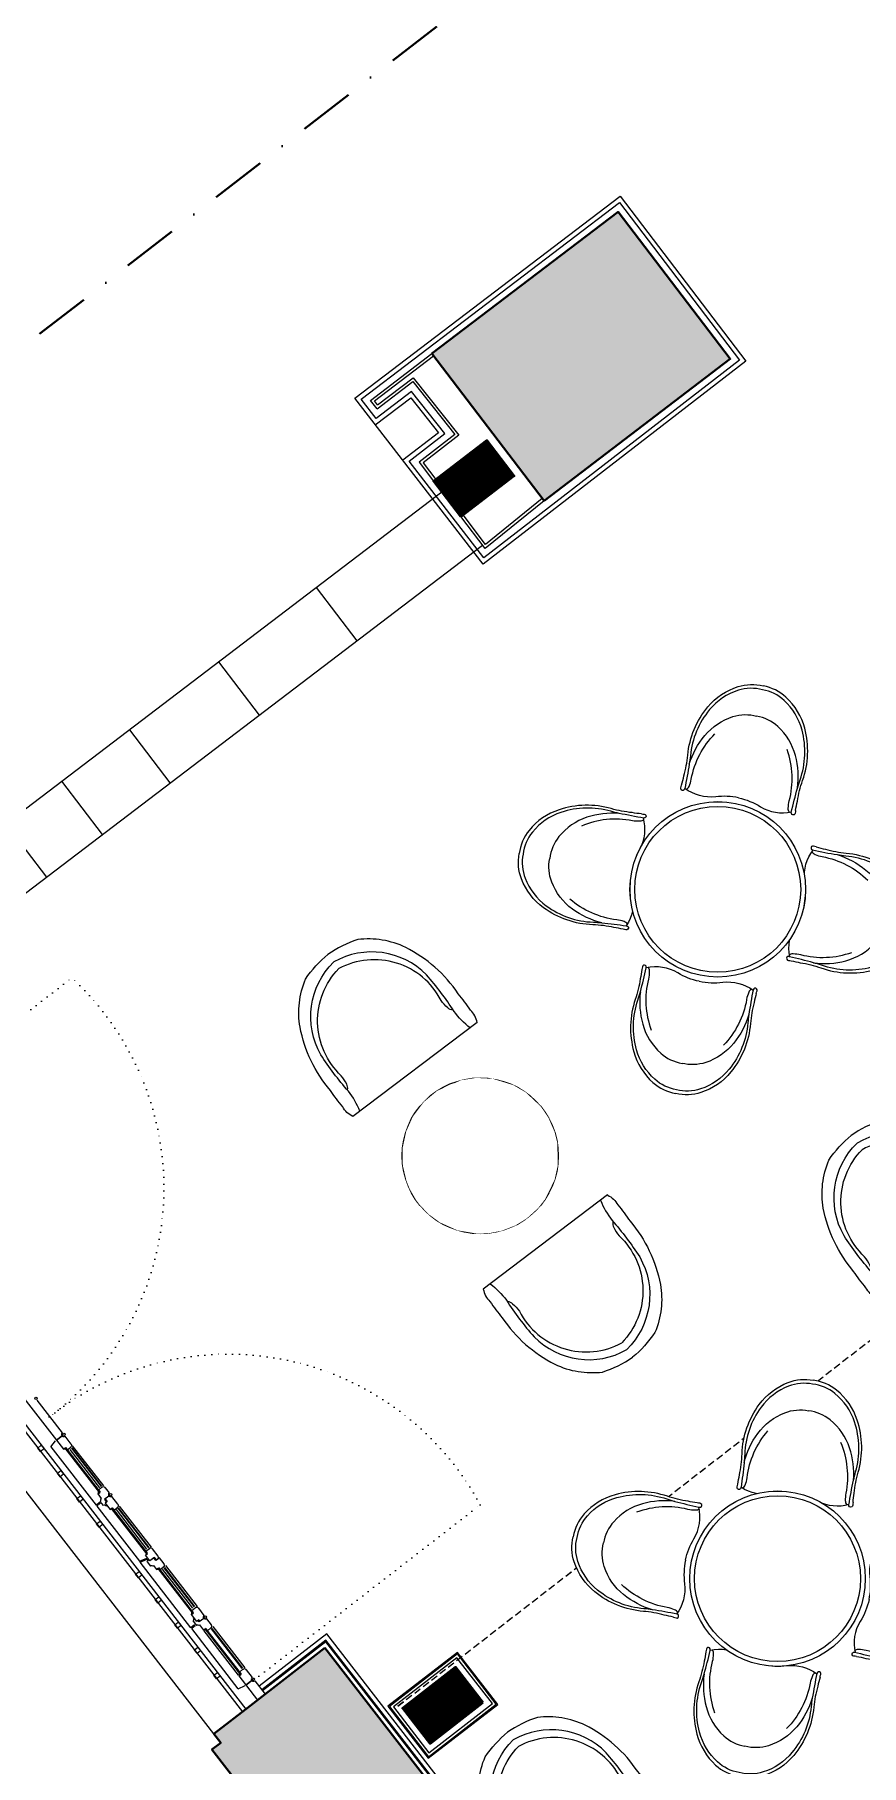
# Model space of a CAD drawing. Header units: millimetres. Extents: x 8884 to 18446, y 10737 to 16556.
# Drawn here: x 10614 to 10985, y 13784 to 14561 of the extents above; entities that cross this region are included whole.
import ezdxf

# ---------------------------------------------------------------- set-up
doc = ezdxf.new("R2010")
doc.units = ezdxf.units.MM
doc.set_wipeout_variables(frame=1)
for name, pattern in [('ACAD_ISO07W100', [3, 0, -3]), ('DASHDOT2', [0.5, 0.25, -0.125, 0, -0.125]), ('DUZ', [0]), ('HIDDEN', [0.375, 0.25, -0.125]), ('HIDDEN2', [4.7625, 3.175, -1.5875])]:
    doc.linetypes.add(name, pattern=pattern)
for name, color, linetype, lineweight in [('Bina', 7, 'Continuous', 9), ('FURNITURE (3RDF)', 43, 'Continuous', 20), ('GYPSUM BOARD (3RDF)', 97, 'Continuous', 20), ('HIDDEN (3RDF)', 145, 'HIDDEN', 13), ('kolon', 212, 'Continuous', 50), ('METAL (3RDF)', 252, 'Continuous', 15), ('ozgun_duvar', 251, 'DUZ', 9), ('PLASTER (3RDF)', 251, 'Continuous', 13), ('t_grns_018', 152, 'Continuous', 18), ('TRS-DVR-OZGN', 192, 'Continuous', 40), ('TRS-GRN-0.00', 221, 'Continuous', 0), ('TRS-GRN-0.05', 191, 'Continuous', 5), ('TRS-GRN-0.09', 197, 'Continuous', 9), ('TRS-GRN-0.13', 153, 'Continuous', 13), ('TRS-GRN-0.25', 54, 'Continuous', 25), ('TRS-ISR-ACLS', 53, 'ACAD_ISO07W100', 20), ('TRS-ISR-KST', 185, 'DASHDOT2', 40), ('TRS_TRM_TASIYICI', 226, 'DUZ', 9), ('TUGLA DUVAR (3RDF)', 26, 'Continuous', 13), ('WALL (3RDF)', 255, 'Continuous', 35), ('WALLPAPER (3RDF)', 63, 'Continuous', 13), ('WOOD (3RDF)', 45, 'Continuous', 15)]:
    doc.layers.add(name, color=color, linetype=linetype, lineweight=lineweight)
pattern_1 = [(45.60976326, (-107582.08845, -11156.5024), (-0.08932398658, 0.08744269793), [])]

# ---------------------------------------------------------------- blocks, each defined once
blk = doc.blocks.new('KESİT ÇİZ')
at = {"layer": 'TRS-ISR-KST', "ltscale": 100}
blk.add_lwpolyline([(112917.63, 54696.31), (114203.42, 55692.51)], dxfattribs=at)
blk = doc.blocks.new('A$C0BD3362B')
at = {"layer": 'HIDDEN (3RDF)', "color": 251, "linetype": 'HIDDEN2'}
blk.add_line((-134.75, -450.4, 33.18), (-453.75, -697.55, 33.18), dxfattribs=at)
blk = doc.blocks.new('FHFDH')
at = {"layer": 'METAL (3RDF)'}
for p, q in [((139319.44, -16673.9, 33.18), (139623.78, -16442.13, 33.18)), ((139337.66, -16697.82, 33.18), (139618.13, -16484.23, 33.18)), ((139543.54, -16503.24, 33.18), (139561.76, -16527.16, 33.18)), ((139499.68, -16536.64, 33.18), (139517.89, -16560.56, 33.18)), ((139459.67, -16567.1, 33.18), (139477.89, -16591.02, 33.18)), ((139429.25, -16590.27, 33.18), (139447.47, -16614.19, 33.18)), ((139404.2, -16609.35, 33.18), (139422.42, -16633.27, 33.18)), ((139388.74, -16621.12, 33.18), (139406.96, -16645.04, 33.18)), ((139378.29, -16629.08, 33.18), (139396.51, -16653, 33.18)), ((139365.38, -16638.91, 33.18), (139383.6, -16662.83, 33.18)), ((139370.11, -16635.31, 33.18), (139388.32, -16659.23, 33.18)), ((139355.06, -16646.77, 33.18), (139373.27, -16670.7, 33.18)), ((139357.97, -16644.55, 33.18), (139376.19, -16668.48, 33.18)), ((139361.21, -16642.09, 33.18), (139379.43, -16666.01, 33.18)), ((139352.78, -16648.51, 33.18), (139370.99, -16672.43, 33.18))]:
    blk.add_line(p, q, dxfattribs=at)
blk = doc.blocks.new('DZRYGHDEY')
blk.add_wipeout([(-34.99, 0.09), (35, 0), (35.94, 3.11), (36.02, 8.03), (36.04, 18.45), (35.69, 25.5), (33.84, 35.34), (29.71, 46.29), (25.47, 52.8), (19.63, 58.65), (14.69, 62.04), (4.38, 64.44), (0, 64.82), (-10.26, 63.34), (-14.69, 62.04), (-20.89, 57.59), (-27.46, 50.1), (-33.25, 37.35), (-35.4, 27.8), (-36.03, 17.53), (-36.02, 8.26), (-35.94, 3.11)])
at = {"linetype": 'ByBlock'}
blk.add_line((35, 0), (-35, 0), dxfattribs=at)
for points in [[(-35, 0, -0.003941), (-34.99, 0.09, -0.153898), (-35.95, 6.29, -0.023835), (-35.95, 15.46, -0.127945), (-29.71, 46.29, -0.143435), (-14.69, 62.04, -0.071117), (0, 64.82)], [(35, 0, 0.003941), (34.99, 0.09, 0.153898), (35.95, 6.29, 0.023835), (35.95, 15.46, 0.127945), (29.71, 46.29, 0.143435), (14.69, 62.04, 0.071117), (0, 64.82)], [(-31.03, 0, 0.074092), (-29.71, 10.33, -0.038875), (-29.71, 30.84, -0.340671), (0, 60.54)], [(-29.61, 11.04, 0.173618), (-28.43, 13.25, 0.0594), (-28.05, 17.76, -0.419281), (0, 56.79)], [(31.03, 0, -0.074092), (29.71, 10.33, 0.038875), (29.71, 30.84, 0.340671), (0, 60.54)], [(29.61, 11.04, -0.173618), (28.43, 13.25, -0.0594), (28.05, 17.76, 0.419281), (0, 56.79)]]:
    blk.add_lwpolyline(points, format="xyb", dxfattribs=at)
blk = doc.blocks.new('02CH600A')
at = {"linetype": 'ByBlock'}
blk.add_wipeout([(29.4, -80.3), (58.2, -76.6), (98.6, -66.9), (124.7, -58.5), (166.5, -50.8), (214.9, -51.8), (240.6, -56.6), (278.4, -68.1), (280.6, -60.7), (284.5, -57.7), (288.5, -56.8), (294.1, -58.5), (297.8, -62.9), (298.6, -68.4), (297.8, -79.9), (295.4, -166), (299.9, -238.5), (303.2, -293.6), (296.2, -373.3), (278.7, -440.6), (247.9, -510.3), (252.9, -500.9), (228, -541.7), (193.2, -582.7), (152.4, -617.4), (105.4, -645.2), (64.7, -659.3), (28, -665.3), (-46.6, -663), (-107.8, -644), (-135.6, -628.7), (-198.6, -577.2), (-224.3, -546.7), (-241.5, -521.2), (-272.5, -457.5), (-289, -406.1), (-299, -355.1), (-303.2, -287.6), (-298, -220.8), (-295.4, -166), (-296.5, -110.1), (-298.7, -67), (-296.2, -60.3), (-288.5, -56.8), (-285.5, -57.3), (-279.6, -62.1), (-278.5, -69.7), (-262.8, -63.2), (-235.9, -55.2), (-217, -51.9), (-191.8, -50), (-174.3, -50.5), (-141.7, -55.3), (-114.1, -63.4), (-84.5, -71.8), (-41.8, -79.2), (9.8, -81.3), (37.9, -79.5), (70.3, -74.3)], dxfattribs=at).dxf.layer = 'FURNITURE (3RDF)'
at = {"layer": 'FURNITURE (3RDF)', "linetype": 'ByBlock'}
for points in [[(-297.8, -82.1, -0.024434), (-296.5, -130.3, -0.045583), (-299.9, -238.5, 0.150789), (-252.9, -500.9, 0.143435), (-125, -635, 0.142303), (0, -665.9, 2.98005)], [(-297.8, -82.1, 0.041491), (-298.6, -68.4, -1.061979), (-278.4, -66.8, -0.012356)], [(-278.4, -66.8, -0.012356), (-282.5, -195.2, -0.019162), (-286.2, -238.5, 0.150789), (-241.3, -489, 0.143435), (-119.3, -616.9, 0.142303), (0, -646.3, 2.98005)], [(-278.4, -66.8, -0.012356), (-282.5, -195.2, -0.019162), (-286.2, -238.5, 0.150789), (-241.3, -489, 0.143435), (-119.3, -616.9, 0.142303), (0, -646.3, 2.98005)], [(0, -81.4, -0.085902), (-119.7, -61.5, 0.192758), (-278.5, -69.7, 5.046208)], [(-269.1, -65.6, -0.173618), (-259, -84.4, -0.0594), (-255.8, -122.8, 0.149572), (-188.3, -375.2, -1.755029)], [(-269.1, -65.6, -0.173618), (-259, -84.4, -0.0594), (-255.8, -122.8, 0.149572), (-188.3, -375.2, -1.755029)], [(0, -81.4, 0.08954), (114.7, -61.5, -0.18606), (278.5, -69.5, -5.046208)], [(0, -646.3, 0.142303), (119.3, -616.9, 0.143435), (241.3, -489, 0.150789), (286.2, -238.5, -0.019162), (282.5, -195.2, -0.012092), (278.5, -69.5, -1.061979)], [(0, -646.3, 0.142303), (119.3, -616.9, 0.143435), (241.3, -489, 0.150789), (286.2, -238.5, -0.019162), (282.5, -195.2, -0.012092), (278.5, -69.5, -1.061979)], [(297.8, -82.1, 0.024434), (296.5, -130.3, 0.045583), (299.9, -238.5, -0.150789), (252.9, -500.9, -0.143435), (125, -635, -0.142303), (0, -665.9, -2.98005)], [(269.1, -65.6, 0.173618), (259, -84.4, 0.0594), (255.8, -122.8, -0.149572), (188.3, -375.2, 1.755029)], [(269.1, -65.6, 0.173618), (259, -84.4, 0.0594), (255.8, -122.8, -0.149572), (188.3, -375.2, 1.755029)], [(278.5, -69.5, -0.000264), (278.4, -66.8, -1.061979), (298.6, -68.4, 0.041491), (297.8, -82.1, -0.121238)], [(-282.5, -195.2, 0.098813), (-236.8, -354.4, 0.143435), (-117.1, -480, 0.142303), (0, -508.9, 2.98005)], [(-282.5, -195.2, 0.098813), (-236.8, -354.4, 0.143435), (-117.1, -480, 0.142303), (0, -508.9, 2.98005)], [(282.5, -195.2, -0.098813), (236.8, -354.4, -0.143435), (117.1, -480, -0.142303), (0, -508.9, -2.98005)], [(282.5, -195.2, -0.098813), (236.8, -354.4, -0.143435), (117.1, -480, -0.142303), (0, -508.9, -2.98005)]]:
    blk.add_lwpolyline(points, format="xyb", dxfattribs=at)
blk = doc.blocks.new('ASRGTATG')
blk.add_wipeout([(16470.63, 455.19), (16473.29, 466.04), (16476.8, 472.77), (16481.62, 478.8), (16485.21, 482.05), (16494.24, 487.48), (16498.05, 488.89), (16505.71, 490.47), (16512.56, 490.59), (16520.73, 489.14), (16530.32, 485.09), (16536.5, 480.26), (16544, 470.85), (16546.15, 466.48), (16547.99, 460.98), (16549, 455.22), (16548.97, 447.13), (16546.26, 436.39), (16542.34, 429.12), (16538.94, 424.8), (16534.87, 420.93), (16527.61, 416.18), (16522.54, 414.04), (16514.65, 412.23), (16508.6, 412.08), (16500.06, 413.15), (16494.9, 414.86), (16488.7, 418.06), (16485.19, 420.58), (16483.22, 422.27), (16480.28, 425.25), (16475.56, 431.87), (16471.91, 440.62), (16471.17, 443.71), (16470.54, 448.38), (16470.45, 452.38), (16470.67, 455.66)]).dxf.layer = 'FURNITURE (3RDF)'
at = {"layer": 'FURNITURE (3RDF)'}
for radius in [39.38, 37.23]:
    blk.add_circle((16509.81, 451.31), radius, dxfattribs=at)
blk = doc.blocks.new('DFHDHS')
at = {"layer": 'FURNITURE (3RDF)'}
for p, xscale, yscale, zscale, rotation in [((16516.69, 482.44), 0.08800000000069401, 0.08800000000069401, 0.08800000000069401, 171.0165364036968), ((16475.55, 458.16), -0.08800000000069401, 0.08800000000069401, 0.08800000000069401, 258.2099053011472), ((16543.87, 443.49), 0.08800000000069401, 0.08800000000069401, 0.08800000000069401, 77.5499511911106), ((16504.84, 419.81), -0.08800000000069401, 0.0879999999997381, 0.08800000000000001, 347.5499511911106)]:
    blk.add_blockref('02CH600A', p, dxfattribs=dict(at, xscale=xscale, yscale=yscale, zscale=zscale, rotation=rotation))
blk.add_blockref('ASRGTATG', (0, 0), dxfattribs=at)

msp = doc.modelspace()

# ---------------------------------------------------------------- hatches: boundary and pattern name
at = {"layer": 'ozgun_duvar'}
h = msp.add_hatch(dxfattribs=at)
h.set_pattern_fill('DOTS', color=256, scale=0.4, style=0)
h.set_pattern_definition([(0, (20194.212, 7839.2461), (0.3175, 0.635), [0, -0.635])])
h.paths.add_polyline_path([(10875.71, 14481.04), (10925.99, 14415), (10842.46, 14351.39), (10792.17, 14417.42)])
h = msp.add_hatch(dxfattribs=at)
h.set_pattern_fill('DOTS', color=256, scale=0.4, style=0)
h.set_pattern_definition([(0, (19999.1183, 8091.67544), (0.3175, 0.635), [0, -0.635])])
h.paths.add_polyline_path([(10701.49, 13803.39), (10694.38, 13797.88), (10697.44, 13793.93), (10693.49, 13790.87), (10742.18, 13728.02), (10746.13, 13731.08), (10749.19, 13727.13), (10756.3, 13732.64), (10765.41, 13739.69), (10799, 13765.72), (10744.16, 13836.46), (10710.59, 13810.45)])
at = {"layer": 'TRS_TRM_TASIYICI'}
h = msp.add_hatch(dxfattribs=at)
h.set_pattern_fill('ANSI31', color=256, angle=0.60976)
h.set_pattern_definition(pattern_1)
h.paths.add_polyline_path([(10805.11, 14344.31), (10828.98, 14362.49), (10816.86, 14378.4), (10792.99, 14360.23)])
h = msp.add_hatch(dxfattribs=at)
h.set_pattern_fill('ANSI31', color=256, angle=0.60976)
h.set_pattern_definition(pattern_1)
h.paths.add_polyline_path([(10815.06, 13812), (10802.81, 13827.81), (10779.1, 13809.44), (10791.35, 13793.63)])

# ---------------------------------------------------------------- linework, layer by layer
at = {"layer": 'GYPSUM BOARD (3RDF)'}
msp.add_line((10786.4, 14368.63, 33.18), (10792.87, 14360.13, 33.18), dxfattribs=at)
at = {"layer": 'GYPSUM BOARD (3RDF)', "elevation": 33.18}
for points in [[(10767.56, 14392.65), (10764.6, 14396.43), (10792.17, 14417.42)], [(10767.79, 14394.39), (10766.37, 14396.2), (10792.93, 14416.43)], [(10767.56, 14392.65), (10783.57, 14404.84), (10802.43, 14381.04), (10786.4, 14368.63)], [(10767.79, 14394.39), (10783.78, 14406.58), (10804.2, 14380.82), (10788.16, 14368.41), (10793.88, 14360.9)]]:
    msp.add_lwpolyline(points, dxfattribs=at)
at = {"layer": 'GYPSUM BOARD (3RDF)'}
for points in [[(10842.46, 14351.39), (10816.02, 14329.99), (10805.11, 14344.31)], [(10841.67, 14352.36), (10816.24, 14331.77), (10806.11, 14345.07)]]:
    msp.add_lwpolyline(points, dxfattribs=at)
for points in [[(10821.03, 13811.25), (10803.57, 13833.77), (10773.14, 13810.2), (10790.59, 13787.67)], [(10819.27, 13811.47), (10803.35, 13832.02), (10774.89, 13809.97), (10790.81, 13789.42)]]:
    msp.add_lwpolyline(points, close=True, dxfattribs=at)
at = {"layer": 'HIDDEN (3RDF)', "color": 251, "linetype": 'HIDDEN2'}
msp.add_line((11095.65, 14057.23, 33.18), (10776.65, 13810.07, 33.18), dxfattribs=at)
at = {"layer": 'kolon', "elevation": 33.18}
msp.add_lwpolyline([(10805.11, 14344.31), (10828.98, 14362.49), (10816.86, 14378.4), (10792.99, 14360.23)], close=True, dxfattribs=at)
at = {"layer": 'kolon'}
msp.add_lwpolyline([(10815.06, 13812), (10802.81, 13827.81), (10779.1, 13809.44), (10791.35, 13793.63)], close=True, dxfattribs=at)
at = {"layer": 'PLASTER (3RDF)'}
msp.add_lwpolyline([(10773.42, 13743.37), (10801.8, 13765.36), (10744.54, 13839.27), (10716.16, 13817.28)], dxfattribs=at)
at = {"layer": 't_grns_018'}
msp.add_line((10694.38, 13797.88), (10500.84, 14047.68), dxfattribs=at)
at = {"layer": 'TRS-DVR-OZGN'}
for p, q in [((10710.6, 13810.44), (10744.18, 13836.46)), ((10744.18, 13836.46), (10799, 13765.72)), ((10694.38, 13797.88), (10710.6, 13810.44))]:
    msp.add_line(p, q, dxfattribs=at)
at = {"layer": 'TRS-DVR-OZGN', "elevation": 33.18}
msp.add_lwpolyline([(10792.17, 14417.42), (10842.46, 14351.39), (10925.99, 14415), (10875.71, 14481.04)], close=True, dxfattribs=at)
at = {"layer": 'TRS-DVR-OZGN'}
msp.add_lwpolyline([(10694.38, 13797.88), (10697.44, 13793.93), (10693.49, 13790.87), (10742.18, 13728.02), (10746.13, 13731.08), (10749.19, 13727.13)], dxfattribs=at)
at = {"layer": 'TRS-GRN-0.00'}
for p, q in [((10513.57, 14057.54), (10707.11, 13807.74)), ((10515.15, 14058.76), (10708.69, 13808.97))]:
    msp.add_line(p, q, dxfattribs=at)
at = {"layer": 'TRS-GRN-0.05'}
for p, q in [((10627.44, 13926.16), (10643, 13906.08)), ((10627.76, 13926.4), (10643.32, 13906.33)), ((10664.25, 13878.65), (10648.39, 13899.12)), ((10664.25, 13878.65), (10648.39, 13899.12)), ((10648.39, 13899.12), (10664.13, 13878.81)), ((10664.57, 13878.89), (10648.71, 13899.37)), ((10664.57, 13878.89), (10648.71, 13899.37)), ((10648.71, 13899.37), (10664.45, 13879.05)), ((10669.28, 13872.17), (10668.64, 13871.68)), ((10669.28, 13872.17), (10668.64, 13871.68)), ((10684.88, 13852.02), (10669.28, 13872.17)), ((10685.2, 13852.27), (10669.59, 13872.41)), ((10690.65, 13845.23), (10690.33, 13844.99)), ((10690.33, 13844.99), (10706.29, 13824.4)), ((10690.65, 13845.23), (10706.6, 13824.64)), ((10706.6, 13824.64), (10706.29, 13824.4))]:
    msp.add_line(p, q, dxfattribs=at)
at = {"layer": 'TRS-GRN-0.09'}
for p, q in [((10630.44, 13926.21), (10643.8, 13908.97)), ((10630.62, 13926.34), (10643.97, 13909.11)), ((10665.11, 13881.46), (10651.39, 13899.17)), ((10665.29, 13881.6), (10651.57, 13899.31)), ((10685.68, 13854.92), (10672.09, 13872.45)), ((10685.86, 13855.05), (10672.27, 13872.59)), ((10707.08, 13827.29), (10693.33, 13845.03)), ((10707.26, 13827.43), (10693.51, 13845.17))]:
    msp.add_line(p, q, dxfattribs=at)
for points in [[(10615.33, 13926.2), (10616.91, 13927.42), (10618.13, 13925.84), (10616.55, 13924.62)], [(10624.11, 13914.87), (10625.69, 13916.09), (10626.91, 13914.51), (10625.33, 13913.29)], [(10632.89, 13903.54), (10634.47, 13904.76), (10635.69, 13903.18), (10634.11, 13901.95)], [(10641.66, 13892.21), (10643.25, 13893.43), (10644.47, 13891.85), (10642.89, 13890.62)], [(10659.22, 13869.54), (10660.8, 13870.77), (10662.03, 13869.19), (10660.45, 13867.96)], [(10668, 13858.21), (10669.58, 13859.44), (10670.81, 13857.86), (10669.23, 13856.63)], [(10676.78, 13846.88), (10678.36, 13848.11), (10679.59, 13846.53), (10678, 13845.3)], [(10685.56, 13835.55), (10687.14, 13836.78), (10688.36, 13835.2), (10686.78, 13833.97)], [(10694.34, 13824.22), (10695.92, 13825.45), (10697.14, 13823.87), (10695.56, 13822.64)]]:
    msp.add_lwpolyline(points, close=True, dxfattribs=at)
for centre, start, end in [((10627.23, 13924.48), 56.05394, 109.48112), ((10641.32, 13906.29), 326.05394, 19.48112), ((10648.18, 13897.45), 56.05394, 109.48112), ((10669.06, 13870.49), 56.05394, 109.48112), ((10683.21, 13852.24), 326.05394, 19.48112), ((10690.12, 13843.31), 56.05394, 109.48112), ((10704.61, 13824.61), 326.05394, 19.48112)]:
    msp.add_arc(centre, 1.26, start, end, dxfattribs=at)
at = {"layer": 'TRS-GRN-0.13'}
for p, q in [((10644.89, 13909.19), (10630.93, 13927.21)), ((10651.87, 13900.18), (10666.21, 13881.68)), ((10672.58, 13873.46), (10686.77, 13855.13)), ((10705.35, 13824.3), (10690.01, 13844.1)), ((10693.82, 13846.04), (10708.18, 13827.51))]:
    msp.add_line(p, q, dxfattribs=at)
at = {"layer": 'TRS-GRN-0.25'}
for p, q in [((10621.16, 13926.77), (10623.29, 13929.39)), ((10621.16, 13926.77), (10641.45, 13900.58)), ((10627.76, 13926.4), (10628.56, 13925.38)), ((10629.65, 13925.59), (10643.01, 13908.36)), ((10643.07, 13901.83), (10641.45, 13900.58)), ((10643.37, 13901.44), (10641.75, 13900.18)), ((10641.75, 13900.18), (10660.98, 13875.37)), ((10643.5, 13903.31), (10643.9, 13903.61)), ((10645.89, 13900.22), (10646.29, 13900.53)), ((10664.32, 13880.85), (10650.6, 13898.56)), ((10660.98, 13875.37), (10664.19, 13876.84)), ((10661.29, 13874.96), (10664.39, 13876.39)), ((10684.06, 13845.57), (10661.29, 13874.96)), ((10667.7, 13877.14), (10665.64, 13875.55)), ((10668.62, 13875.96), (10667.7, 13877.14)), ((10666.9, 13873.11), (10667.3, 13873.42)), ((10669.59, 13872.41), (10670.2, 13871.62)), ((10684.89, 13854.3), (10671.3, 13871.84)), ((10685.68, 13846.83), (10684.06, 13845.57)), ((10685.99, 13846.43), (10684.37, 13845.17)), ((10705.3, 13818.16), (10684.37, 13845.17)), ((10685.14, 13849.57), (10685.54, 13849.87)), ((10687.53, 13846.48), (10687.93, 13846.79)), ((10714.03, 13813.1), (10705.65, 13823.91)), ((10706.6, 13824.64), (10705.81, 13825.67)), ((10705.3, 13818.16), (10708.38, 13819.57))]:
    msp.add_line(p, q, dxfattribs=at)
for points in [[(10608.01, 13949.94), (10626.81, 13925.67), (10627.76, 13926.4)], [(10626.25, 13931.69), (10623.69, 13929.7)], [(10644.84, 13900.36), (10643.37, 13902.26)], [(10664.38, 13875.14), (10665.85, 13873.24)], [(10667.3, 13873.42), (10668.64, 13871.68), (10669.59, 13872.41)], [(10685.01, 13848.51), (10686.48, 13846.62)], [(10705.65, 13823.91), (10706.6, 13824.64)], [(10711.34, 13821.87), (10708.78, 13819.88)]]:
    msp.add_lwpolyline(points, dxfattribs=at)
for points in [[(10623.69, 13929.7), (10626.25, 13931.69, -0.414213), (10626.43, 13933.09), (10615.1, 13947.72)], [(10628.56, 13925.38), (10630.14, 13926.6, -0.873843), (10630.28, 13926.74, 0.095094), (10630.32, 13926.74, 0.396063), (10630.45, 13927.83, 0.095094), (10630.42, 13927.83, -0.873843), (10630.32, 13928), (10627.62, 13931.48)], [(10643.9, 13903.61), (10642.37, 13905.59), (10643.32, 13906.33), (10642.52, 13907.35), (10644.1, 13908.58, 0.873843), (10644.27, 13908.68, -0.095094), (10644.28, 13908.72, -0.396063), (10645.37, 13908.58, -0.095094), (10645.36, 13908.54, 0.873843), (10645.51, 13908.4), (10647.34, 13906.03, 0.400158), (10647.2, 13904.65), (10645.19, 13903.09), (10646.11, 13901.91), (10645.55, 13901.48)], [(10669.09, 13876.33), (10668.62, 13875.96), (10667.7, 13877.14), (10665.64, 13875.55), (10663.62, 13878.16), (10664.57, 13878.89), (10663.83, 13879.84), (10665.42, 13881.07, 0.873843), (10665.59, 13881.17, -0.095094), (10665.59, 13881.21, -0.396063), (10666.68, 13881.07, -0.095094), (10666.68, 13881.03, 0.873843), (10666.82, 13880.89)], [(10670.2, 13871.62), (10671.79, 13872.85, -0.873843), (10671.92, 13872.99, 0.095094), (10671.96, 13872.99, 0.396063), (10672.1, 13874.07, 0.095094), (10672.06, 13874.08, -0.873843), (10671.96, 13874.25), (10669.88, 13876.94), (10668.3, 13875.71), (10667.38, 13876.9), (10665.64, 13875.55), (10664.91, 13876.5), (10664.51, 13876.19)], [(10668.62, 13875.96), (10669.09, 13876.33, -0.873843), (10669.23, 13876.47, 0.095094), (10669.27, 13876.46, 0.396063), (10669.41, 13877.55, 0.095094), (10669.37, 13877.56, -0.873843), (10669.27, 13877.73), (10666.82, 13880.89)], [(10687.93, 13846.79), (10689.7, 13844.5), (10690.65, 13845.23), (10691.45, 13844.21), (10693.03, 13845.43, -0.873843), (10693.17, 13845.57, 0.095094), (10693.2, 13845.57, 0.396063), (10693.34, 13846.65, 0.095094), (10693.3, 13846.66, -0.873843), (10693.21, 13846.83), (10691.12, 13849.52, -0.400158), (10689.76, 13849.73), (10687.74, 13848.17), (10687.25, 13848.8), (10686.7, 13848.37)], [(10705.81, 13825.67), (10707.39, 13826.9, 0.873843), (10707.56, 13827, -0.095094), (10707.56, 13827.03, -0.396063), (10708.65, 13826.9, -0.095094), (10708.65, 13826.86, 0.873843), (10708.79, 13826.72), (10711.48, 13823.24)], [(10708.78, 13819.88), (10711.34, 13821.87, 0.414214), (10712.74, 13821.69), (10717.38, 13815.7)]]:
    msp.add_lwpolyline(points, format="xyb", dxfattribs=at)
for points in [[(10651.4, 13900.79, 0.095094), (10651.36, 13900.8, -0.873843), (10651.26, 13900.97), (10648.57, 13904.45, -0.400158), (10647.2, 13904.65), (10645.58, 13903.4), (10646.5, 13902.21), (10645.55, 13901.48), (10647.76, 13898.63), (10648.71, 13899.37), (10649.5, 13898.34), (10651.08, 13899.57, -0.873843), (10651.22, 13899.71, 0.095094), (10651.26, 13899.7, 0.396063)], [(10687.25, 13854.52, -0.095094), (10687.25, 13854.48, 0.873843), (10687.39, 13854.34), (10689.9, 13851.1, 0.400158), (10689.76, 13849.73), (10688.14, 13848.47), (10687.65, 13849.11), (10686.7, 13848.37), (10684.25, 13851.53), (10685.2, 13852.27), (10684.4, 13853.3), (10685.98, 13854.52, 0.873843), (10686.16, 13854.62, -0.095094), (10686.16, 13854.66, -0.396063)]]:
    msp.add_lwpolyline(points, format="xyb", close=True, dxfattribs=at)
for centre in [(10614.49, 13948.51), (10627.05, 13932.3), (10647.99, 13905.27), (10690.55, 13850.34), (10712.13, 13822.48)]:
    msp.add_circle(centre, 0.5, dxfattribs=at)
for centre, radius, start, end in [((10627.05, 13932.3), 1, 217.81073, 305.04762), ((10642.91, 13902.85), 0.75, 307.76753, 37.76753), ((10645.3, 13899.77), 0.75, 37.76753, 127.76753), ((10663.92, 13875.73), 0.75, 307.76753, 37.76753), ((10666.31, 13872.65), 0.75, 37.76753, 127.76753), ((10684.55, 13849.11), 0.75, 307.76753, 37.76753), ((10686.94, 13846.02), 0.75, 37.76753, 127.76753), ((10712.13, 13822.48), 1, 130.48743, 217.72433)]:
    msp.add_arc(centre, radius, start, end, dxfattribs=at)
at = {"layer": 'TRS-ISR-ACLS'}
for points in [[(10528.84, 14058.43), (10630.58, 14137.25)], [(10712.09, 13821.91), (10813.83, 13900.73)]]:
    msp.add_lwpolyline(points, dxfattribs=at)
for centre, start, end in [((10543.58, 14042.91), 306.80867, 47.31735), ((10700.75, 13840.05), 28.21771, 128.72639)]:
    msp.add_arc(centre, 128.33, start, end, dxfattribs=at)
at = {"layer": 'TUGLA DUVAR (3RDF)'}
for points in [[(10774.95, 13741.39), (10805.31, 13764.91), (10744.98, 13842.78), (10714.63, 13819.26)], [(10773.73, 13742.98), (10802.5, 13765.27), (10744.63, 13839.97), (10715.85, 13817.68)]]:
    msp.add_lwpolyline(points, dxfattribs=at)
at = {"layer": 'WALLPAPER (3RDF)'}
msp.add_lwpolyline([(10821.73, 13811.16), (10803.66, 13834.48), (10772.43, 13810.28), (10790.5, 13786.96)], close=True, dxfattribs=at)
at = {"layer": 'WOOD (3RDF)', "elevation": 33.18}
for points in [[(10757.57, 14397.35), (10876.66, 14488.04), (10932.98, 14414.08), (10815.13, 14322.97)], [(10767.11, 14388.28), (10760.38, 14396.98), (10876.28, 14485.24), (10930.19, 14414.45), (10815.48, 14325.78), (10781.89, 14369.19), (10797.9, 14381.59), (10783.01, 14400.38)]]:
    msp.add_lwpolyline(points, close=True, dxfattribs=at)
msp.add_lwpolyline([(10766.75, 14385.49), (10766.75, 14385.49), (10782.66, 14397.61), (10795.08, 14381.93), (10779.08, 14369.55)], dxfattribs=at)

# ---------------------------------------------------------------- block references
at = {"layer": 'Bina'}
msp.add_blockref('KESİT ÇİZ', (-102776.72, -40638.27, 33.18), dxfattribs=at)
at = {"layer": 'METAL (3RDF)'}
msp.add_blockref('FHFDH', (-128803.25, 30815.72), dxfattribs=at)
at = {"layer": 'WALL (3RDF)'}
msp.add_blockref('A$C0BD3362B', (11230.4, 14507.62), dxfattribs=at)

# ---------------------------------------------------------------- next in the draw order: block references
at = {"layer": 'FURNITURE (3RDF)'}
for name, p, rotation in [('DFHDHS', (11371.68, -2332.86, 0.22), 90), ('DZRYGHDEY', (10865.18, 13746.94, 0.22), 37.07967878172772)]:
    msp.add_blockref(name, p, dxfattribs=dict(at, rotation=rotation))
at = {"layer": 'FURNITURE (3RDF)', "xscale": -1, "rotation": 217.0796787817276}
msp.add_blockref('DZRYGHDEY', (10843.07, 14018.67, 0.22), dxfattribs=at)

# ---------------------------------------------------------------- next in the draw order: linework, layer by layer
at = {"layer": 'FURNITURE (3RDF)'}
msp.add_circle((10813.84, 14057.36, 0.22), 35, dxfattribs=at)

# ---------------------------------------------------------------- next in the draw order: block references
at = {"layer": 'FURNITURE (3RDF)', "rotation": 37.07967878172772}
msp.add_blockref('DZRYGHDEY', (11019.37, 14014.81, 0.22), dxfattribs=at)
at = {"layer": 'FURNITURE (3RDF)'}
msp.add_blockref('DFHDHS', (-5562.6, 13416.27, 0.22), dxfattribs=at)

# ---------------------------------------------------------------- next in the draw order: block references
at = {"layer": 'FURNITURE (3RDF)', "rotation": 37.07967878172772}
msp.add_blockref('DZRYGHDEY', (10784.6, 14096.05, 0.22), dxfattribs=at)

# ---------------------------------------------------------------- next in the draw order: wipeouts: each hides what was drawn before it
msp.add_wipeout([(10779.09, 14053.47), (10779.07, 14061.09), (10780.65, 14068.38), (10783.57, 14074.89), (10788.59, 14081.57), (10794.53, 14086.54), (10805.31, 14091.31), (10811.96, 14092.32), (10819.52, 14091.92), (10828.67, 14089.1), (10834.26, 14085.82), (10841.03, 14079.46), (10844.42, 14074.47), (10847.23, 14067.97), (10848.37, 14063.29), (10848.6, 14053.01), (10847.18, 14046.6), (10843, 14037.97), (10839.85, 14033.92), (10834.72, 14029.26), (10829.64, 14026.12), (10823.46, 14023.71), (10817.36, 14022.55), (10812.5, 14022.4), (10803.58, 14023.92), (10795.74, 14027.44), (10790.81, 14031.05), (10786.75, 14035.26), (10784.98, 14037.63), (10782.24, 14042.41), (10780.75, 14046.09), (10779.2, 14052.63)]).translate(0, 0, 0.22).dxf.layer = 'FURNITURE (3RDF)'

doc.saveas('drawing.dxf')
